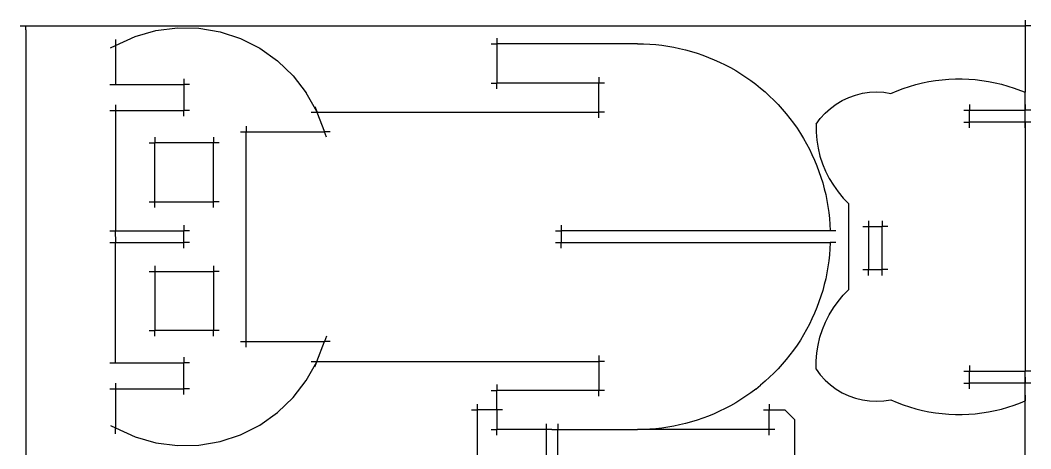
# Model space of a CAD drawing. Extents: x -257 to 31, y -324 to -3.
# Drawn here: x -256.5 to 30.8, y -124.8 to -3 of the extents above; entities that cross this region are included whole.
import ezdxf

# ---------------------------------------------------------------- set-up
doc = ezdxf.new("R2010")
doc.units = 0
doc.layers.get('0').update_dxf_attribs({"linetype": 'CONTINUOUS'})

msp = doc.modelspace()

# ---------------------------------------------------------------- linework, layer by layer
for p, q in [((-256.51, -4.62), (-254.88, -4.62)), ((-254.88, -5.73), (-254.88, -4.62)), ((-254.88, -4.62), (29.14, -4.62)), ((-254.88, -5.73), (-254.88, -151.75)), ((-217.91, -5.92), (-211.83, -5.14)), ((-211.83, -5.14), (-205.7, -5.26)), ((-205.7, -5.26), (-199.66, -6.3)), ((29.14, -2.99), (29.14, -4.62)), ((30.76, -4.62), (29.14, -4.62)), ((29.14, -4.62), (29.14, -23.47)), ((-229.39, -10.14), (-223.81, -7.6)), ((-229.39, -8.51), (-229.39, -10.14)), ((-223.81, -7.6), (-217.91, -5.92)), ((-199.66, -6.3), (-193.84, -8.21)), ((-193.84, -8.21), (-188.36, -10.97)), ((-121.02, -8.07), (-121.02, -9.69)), ((-230.87, -10.81), (-229.39, -10.14)), ((-229.39, -10.14), (-229.39, -21.27)), ((-188.36, -10.97), (-183.35, -14.51)), ((-122.65, -9.69), (-121.02, -9.69)), ((-121.02, -9.69), (-121.02, -20.83)), ((-81.01, -9.69), (-121.02, -9.69)), ((-81.01, -9.69), (-79.29, -9.72)), ((-79.29, -9.72), (-77.57, -9.8)), ((-77.57, -9.8), (-75.85, -9.93)), ((-75.85, -9.93), (-74.14, -10.12)), ((-74.14, -10.12), (-72.44, -10.36)), ((-72.44, -10.36), (-70.74, -10.66)), ((-70.74, -10.66), (-69.06, -11.01)), ((-69.06, -11.01), (-67.38, -11.41)), ((-67.38, -11.41), (-65.72, -11.87)), ((-65.72, -11.87), (-64.08, -12.37)), ((-64.08, -12.37), (-62.45, -12.93)), ((-62.45, -12.93), (-60.84, -13.54)), ((-60.84, -13.54), (-59.25, -14.2)), ((-59.25, -14.2), (-57.68, -14.91)), ((-183.35, -14.51), (-178.93, -18.75)), ((-57.68, -14.91), (-56.13, -15.66)), ((-56.13, -15.66), (-54.61, -16.47)), ((-54.61, -16.47), (-53.12, -17.32)), ((-210.01, -19.65), (-210.01, -21.27)), ((-178.93, -18.75), (-175.18, -23.6)), ((-92.06, -19.2), (-92.06, -20.83)), ((-53.12, -17.32), (-51.65, -18.22)), ((-51.65, -18.22), (-50.21, -19.17)), ((-50.21, -19.17), (-48.8, -20.16)), ((3.68, -20.12), (5.55, -19.89)), ((5.55, -19.89), (7.44, -19.74)), ((7.44, -19.74), (9.33, -19.66)), ((9.33, -19.66), (11.22, -19.65)), ((11.22, -19.65), (13.11, -19.72)), ((13.11, -19.72), (15, -19.86)), ((15, -19.86), (16.88, -20.08)), ((16.88, -20.08), (18.75, -20.37)), ((-231.02, -21.27), (-229.39, -21.27)), ((-229.39, -21.27), (-210.01, -21.27)), ((-208.39, -21.27), (-210.01, -21.27)), ((-210.01, -21.27), (-210.01, -28.62)), ((-122.65, -20.83), (-121.02, -20.83)), ((-121.02, -22.45), (-121.02, -20.83)), ((-92.06, -20.83), (-121.02, -20.83)), ((-90.44, -20.83), (-92.06, -20.83)), ((-92.06, -29.07), (-92.06, -20.83)), ((-48.8, -20.16), (-47.42, -21.19)), ((-47.42, -21.19), (-46.08, -22.27)), ((-46.08, -22.27), (-44.77, -23.38)), ((-7.26, -23.05), (-5.49, -22.38)), ((-5.49, -22.38), (-3.7, -21.78)), ((-3.7, -21.78), (-1.88, -21.26)), ((-1.88, -21.26), (-0.04, -20.81)), ((-0.04, -20.81), (1.81, -20.43)), ((1.81, -20.43), (3.68, -20.12)), ((18.75, -20.37), (20.6, -20.74)), ((20.6, -20.74), (22.44, -21.18)), ((22.44, -21.18), (24.26, -21.69)), ((24.26, -21.69), (26.06, -22.28)), ((26.06, -22.28), (27.84, -22.93)), ((27.84, -22.93), (29.14, -23.47)), ((29.14, -21.85), (29.14, -23.47)), ((-172.19, -28.96), (-175.18, -23.6)), ((-44.77, -23.38), (-43.5, -24.54)), ((-43.5, -24.54), (-42.26, -25.74)), ((-42.26, -25.74), (-41.06, -26.98)), ((-24.56, -26.83), (-22.81, -25.79)), ((-22.81, -25.79), (-20.97, -24.93)), ((-20.97, -24.93), (-19.06, -24.25)), ((-19.06, -24.25), (-17.09, -23.76)), ((-17.09, -23.76), (-15.07, -23.47)), ((-15.07, -23.47), (-13.04, -23.37)), ((-13.04, -23.37), (-11.02, -23.48)), ((-11.02, -23.48), (-9.01, -23.79)), ((-9.01, -23.79), (-7.26, -23.05)), ((29.14, -28.56), (29.14, -23.47)), ((29.14, -25.1), (29.14, -23.47)), ((-231.02, -28.62), (-229.39, -28.62)), ((-229.39, -27), (-229.39, -28.62)), ((-229.39, -28.62), (-229.39, -62.82)), ((-229.39, -28.62), (-210.01, -28.62)), ((-210.01, -30.25), (-210.01, -28.62)), ((-208.39, -28.62), (-210.01, -28.62)), ((-172.72, -27.55), (-172.19, -28.96)), ((-41.06, -26.98), (-39.91, -28.25)), ((-39.91, -28.25), (-38.79, -29.56)), ((-27.7, -29.4), (-26.19, -28.04)), ((-26.19, -28.04), (-24.56, -26.83)), ((11.7, -28.56), (13.32, -28.56)), ((13.32, -26.93), (13.32, -28.56)), ((13.32, -28.56), (29.14, -28.56)), ((13.32, -31.96), (13.32, -28.56)), ((29.14, -26.93), (29.14, -28.56)), ((30.76, -28.56), (29.14, -28.56)), ((29.14, -30.18), (29.14, -28.56)), ((29.14, -31.96), (29.14, -28.56)), ((-173.77, -29.07), (-172.15, -29.07)), ((-172.19, -28.96), (-172.15, -29.07)), ((-172.15, -29.07), (-170.03, -34.69)), ((-172.15, -29.07), (-92.06, -29.07)), ((-92.06, -30.69), (-92.06, -29.07)), ((-90.44, -29.07), (-92.06, -29.07)), ((-38.79, -29.56), (-37.71, -30.9)), ((-37.71, -30.9), (-36.68, -32.28)), ((-30.28, -32.53), (-29.07, -30.9)), ((-29.07, -30.9), (-27.7, -29.4)), ((-192.3, -33.07), (-192.3, -34.69)), ((-36.68, -32.28), (-35.69, -33.69)), ((-35.69, -33.69), (-34.74, -35.13)), ((-30.28, -32.53), (-30.26, -34.82)), ((11.7, -31.96), (13.32, -31.96)), ((29.14, -31.96), (13.32, -31.96)), ((13.32, -33.58), (13.32, -31.96)), ((30.76, -31.96), (29.14, -31.96)), ((29.14, -31.96), (29.14, -102.74)), ((29.14, -33.58), (29.14, -31.96)), ((-218.26, -36.24), (-218.26, -37.87)), ((-201.55, -36.24), (-201.55, -37.87)), ((-193.93, -34.69), (-192.3, -34.69)), ((-192.3, -34.69), (-170.03, -34.69)), ((-192.3, -94.28), (-192.3, -34.69)), ((-168.4, -34.69), (-170.03, -34.69)), ((-169.46, -36.22), (-170.03, -34.69)), ((-34.74, -35.13), (-33.84, -36.59)), ((-33.84, -36.59), (-32.99, -38.09)), ((-30.26, -34.82), (-30.07, -37.1)), ((-30.07, -37.1), (-29.7, -39.37)), ((-219.88, -37.87), (-218.26, -37.87)), ((-201.55, -37.87), (-218.26, -37.87)), ((-218.26, -54.58), (-218.26, -37.87)), ((-199.92, -37.87), (-201.55, -37.87)), ((-201.55, -54.58), (-201.55, -37.87)), ((-32.99, -38.09), (-32.18, -39.61)), ((-32.18, -39.61), (-31.43, -41.16)), ((-29.7, -39.37), (-29.16, -41.59)), ((-31.43, -41.16), (-30.72, -42.73)), ((-30.72, -42.73), (-30.06, -44.32)), ((-29.16, -41.59), (-28.45, -43.77)), ((-30.06, -44.32), (-29.45, -45.93)), ((-29.45, -45.93), (-28.89, -47.56)), ((-28.45, -43.77), (-27.57, -45.89)), ((-27.57, -45.89), (-26.54, -47.94)), ((-28.89, -47.56), (-28.39, -49.2)), ((-26.54, -47.94), (-25.36, -49.9)), ((-28.39, -49.2), (-27.93, -50.86)), ((-27.93, -50.86), (-27.53, -52.54)), ((-25.36, -49.9), (-24.03, -51.77)), ((-219.88, -54.58), (-218.26, -54.58)), ((-218.26, -54.58), (-201.55, -54.58)), ((-218.26, -56.2), (-218.26, -54.58)), ((-201.55, -56.2), (-201.55, -54.58)), ((-199.92, -54.58), (-201.55, -54.58)), ((-27.53, -52.54), (-27.18, -54.22)), ((-27.18, -54.22), (-26.89, -55.92)), ((-24.03, -51.77), (-22.56, -53.53)), ((-22.56, -53.53), (-20.96, -55.17)), ((-26.89, -55.92), (-26.64, -57.62)), ((-20.96, -79.47), (-20.96, -55.17)), ((-26.64, -57.62), (-26.46, -59.33)), ((-26.46, -59.33), (-26.32, -61.05)), ((-15.39, -59.98), (-15.39, -61.6)), ((-11.49, -59.98), (-11.49, -61.6)), ((-231.02, -62.82), (-229.39, -62.82)), ((-229.39, -64.44), (-229.39, -62.82)), ((-229.39, -62.82), (-210.01, -62.82)), ((-210.01, -61.19), (-210.01, -62.82)), ((-210.01, -66.16), (-210.01, -62.82)), ((-208.39, -62.82), (-210.01, -62.82)), ((-104.33, -62.82), (-102.71, -62.82)), ((-102.71, -61.19), (-102.71, -62.82)), ((-102.71, -62.82), (-102.71, -66.16)), ((-26.24, -62.82), (-102.71, -62.82)), ((-26.32, -61.05), (-26.24, -62.77)), ((-26.24, -62.77), (-26.24, -62.82)), ((-24.61, -62.82), (-26.24, -62.82)), ((-17.01, -61.6), (-15.39, -61.6)), ((-15.39, -61.6), (-11.49, -61.6)), ((-15.39, -61.6), (-15.39, -73.85)), ((-9.87, -61.6), (-11.49, -61.6)), ((-11.49, -73.85), (-11.49, -61.6)), ((-229.39, -64.53), (-229.39, -66.16)), ((-231.02, -66.16), (-229.39, -66.16)), ((-229.39, -66.16), (-210.01, -66.16)), ((-229.39, -100.35), (-229.39, -66.16)), ((-208.39, -66.16), (-210.01, -66.16)), ((-210.01, -67.78), (-210.01, -66.16)), ((-104.33, -66.16), (-102.71, -66.16)), ((-102.71, -66.16), (-26.24, -66.16)), ((-102.71, -67.78), (-102.71, -66.16)), ((-26.32, -67.93), (-26.46, -69.65)), ((-26.24, -66.21), (-26.32, -67.93)), ((-24.61, -66.16), (-26.24, -66.16)), ((-26.24, -66.16), (-26.24, -66.21)), ((-26.64, -71.36), (-26.89, -73.06)), ((-26.46, -69.65), (-26.64, -71.36)), ((-219.88, -74.4), (-218.26, -74.4)), ((-218.26, -72.78), (-218.26, -74.4)), ((-218.26, -74.4), (-218.26, -91.11)), ((-218.26, -74.4), (-201.55, -74.4)), ((-201.55, -72.78), (-201.55, -74.4)), ((-201.55, -74.4), (-201.55, -91.11)), ((-199.92, -74.4), (-201.55, -74.4)), ((-26.89, -73.06), (-27.18, -74.76)), ((-17.01, -73.85), (-15.39, -73.85)), ((-15.39, -73.85), (-11.49, -73.85)), ((-15.39, -75.48), (-15.39, -73.85)), ((-9.87, -73.85), (-11.49, -73.85)), ((-11.49, -75.48), (-11.49, -73.85)), ((-27.53, -76.44), (-27.93, -78.12)), ((-27.18, -74.76), (-27.53, -76.44)), ((-28.39, -79.78), (-28.89, -81.42)), ((-27.93, -78.12), (-28.39, -79.78)), ((-22.56, -81.11), (-20.96, -79.47)), ((-29.45, -83.05), (-30.06, -84.66)), ((-28.89, -81.42), (-29.45, -83.05)), ((-25.36, -84.74), (-24.03, -82.87)), ((-24.03, -82.87), (-22.56, -81.11)), ((-30.06, -84.66), (-30.72, -86.25)), ((-26.54, -86.7), (-25.36, -84.74)), ((-31.43, -87.82), (-32.18, -89.37)), ((-30.72, -86.25), (-31.43, -87.82)), ((-28.45, -90.87), (-27.57, -88.75)), ((-27.57, -88.75), (-26.54, -86.7)), ((-219.88, -91.11), (-218.26, -91.11)), ((-201.55, -91.11), (-218.26, -91.11)), ((-218.26, -92.73), (-218.26, -91.11)), ((-199.92, -91.11), (-201.55, -91.11)), ((-201.55, -92.73), (-201.55, -91.11)), ((-32.99, -90.89), (-33.84, -92.38)), ((-32.18, -89.37), (-32.99, -90.89)), ((-29.16, -93.04), (-28.45, -90.87)), ((-193.93, -94.28), (-192.3, -94.28)), ((-192.3, -95.91), (-192.3, -94.28)), ((-192.3, -94.28), (-170.03, -94.28)), ((-172.15, -99.91), (-170.03, -94.28)), ((-169.46, -92.76), (-170.03, -94.28)), ((-168.4, -94.28), (-170.03, -94.28)), ((-34.74, -93.85), (-35.69, -95.29)), ((-33.84, -92.38), (-34.74, -93.85)), ((-29.7, -95.27), (-29.16, -93.04)), ((-36.68, -96.7), (-37.71, -98.08)), ((-35.69, -95.29), (-36.68, -96.7)), ((-30.26, -99.82), (-30.07, -97.53)), ((-30.07, -97.53), (-29.7, -95.27)), ((-231.02, -100.35), (-229.39, -100.35)), ((-229.39, -100.35), (-210.01, -100.35)), ((-210.01, -98.73), (-210.01, -100.35)), ((-210.01, -107.7), (-210.01, -100.35)), ((-208.39, -100.35), (-210.01, -100.35)), ((-175.18, -105.37), (-172.19, -100.02)), ((-173.77, -99.91), (-172.15, -99.91)), ((-172.72, -101.43), (-172.19, -100.02)), ((-172.19, -100.02), (-172.15, -99.91)), ((-172.15, -99.91), (-92.06, -99.91)), ((-92.06, -98.28), (-92.06, -99.91)), ((-92.06, -99.91), (-92.06, -108.15)), ((-90.44, -99.91), (-92.06, -99.91)), ((-38.79, -99.42), (-39.91, -100.73)), ((-37.71, -98.08), (-38.79, -99.42)), ((-30.28, -102.11), (-30.26, -99.82)), ((-42.26, -103.24), (-43.5, -104.44)), ((-41.06, -102), (-42.26, -103.24)), ((-39.91, -100.73), (-41.06, -102)), ((-30.28, -102.11), (-29.07, -103.74)), ((11.7, -102.74), (13.32, -102.74)), ((13.32, -101.11), (13.32, -102.74)), ((13.32, -106.08), (13.32, -102.74)), ((13.32, -102.74), (29.14, -102.74)), ((29.14, -101.11), (29.14, -102.74)), ((30.76, -102.74), (29.14, -102.74)), ((29.14, -104.36), (29.14, -102.74)), ((29.14, -106.08), (29.14, -102.74)), ((-229.39, -106.08), (-229.39, -107.7)), ((-178.93, -110.23), (-175.18, -105.37)), ((-44.77, -105.59), (-46.08, -106.71)), ((-43.5, -104.44), (-44.77, -105.59)), ((-29.07, -103.74), (-27.7, -105.24)), ((-27.7, -105.24), (-26.19, -106.6)), ((11.7, -106.08), (13.32, -106.08)), ((13.32, -107.7), (13.32, -106.08)), ((29.14, -106.08), (13.32, -106.08)), ((29.14, -104.45), (29.14, -106.08)), ((30.76, -106.08), (29.14, -106.08)), ((29.14, -111.17), (29.14, -106.08)), ((29.14, -107.7), (29.14, -106.08)), ((-231.02, -107.7), (-229.39, -107.7)), ((-229.39, -107.7), (-229.39, -118.84)), ((-229.39, -107.7), (-210.01, -107.7)), ((-208.39, -107.7), (-210.01, -107.7)), ((-210.01, -109.33), (-210.01, -107.7)), ((-122.65, -108.15), (-121.02, -108.15)), ((-121.02, -106.53), (-121.02, -108.15)), ((-92.06, -108.15), (-121.02, -108.15)), ((-121.02, -113.72), (-121.02, -108.15)), ((-90.44, -108.15), (-92.06, -108.15)), ((-92.06, -109.77), (-92.06, -108.15)), ((-48.8, -108.82), (-50.21, -109.81)), ((-47.42, -107.79), (-48.8, -108.82)), ((-47.42, -107.79), (-46.08, -106.71)), ((-26.19, -106.6), (-24.56, -107.81)), ((-24.56, -107.81), (-22.81, -108.85)), ((-22.81, -108.85), (-20.97, -109.71)), ((-183.35, -114.47), (-178.93, -110.23)), ((-53.12, -111.66), (-54.61, -112.51)), ((-51.65, -110.76), (-53.12, -111.66)), ((-50.21, -109.81), (-51.65, -110.76)), ((-20.97, -109.71), (-19.06, -110.39)), ((-19.06, -110.39), (-17.09, -110.88)), ((-17.09, -110.88), (-15.07, -111.17)), ((-15.07, -111.17), (-13.04, -111.26)), ((-13.04, -111.26), (-11.02, -111.16)), ((-11.02, -111.16), (-9.01, -110.85)), ((-9.01, -110.85), (-7.26, -111.59)), ((-7.26, -111.59), (-5.49, -112.26)), ((26.06, -112.36), (27.84, -111.71)), ((27.84, -111.71), (29.14, -111.17)), ((29.14, -109.54), (29.14, -111.17)), ((29.14, -112.79), (29.14, -111.17)), ((29.14, -322.05), (29.14, -111.17)), ((-188.36, -118.01), (-183.35, -114.47)), ((-128.22, -113.72), (-126.59, -113.72)), ((-126.59, -112.1), (-126.59, -113.72)), ((-121.02, -113.72), (-126.59, -113.72)), ((-126.59, -113.72), (-126.59, -139.01)), ((-119.4, -113.72), (-121.02, -113.72)), ((-121.02, -113.72), (-121.02, -119.29)), ((-59.25, -114.78), (-60.84, -115.44)), ((-57.68, -114.07), (-59.25, -114.78)), ((-56.13, -113.32), (-57.68, -114.07)), ((-54.61, -112.51), (-56.13, -113.32)), ((-45.24, -113.7), (-43.61, -113.7)), ((-43.61, -112.07), (-43.61, -113.7)), ((-43.61, -113.7), (-39.16, -113.7)), ((-43.61, -119.27), (-43.61, -113.7)), ((-39.16, -113.7), (-36.37, -116.48)), ((-5.49, -112.26), (-3.7, -112.85)), ((-3.7, -112.85), (-1.88, -113.38)), ((-1.88, -113.38), (-0.04, -113.83)), ((-0.04, -113.83), (1.81, -114.21)), ((1.81, -114.21), (3.68, -114.51)), ((3.68, -114.51), (5.55, -114.75)), ((5.55, -114.75), (7.44, -114.9)), ((7.44, -114.9), (9.33, -114.98)), ((13.11, -114.92), (15, -114.78)), ((15, -114.78), (16.88, -114.56)), ((16.88, -114.56), (18.75, -114.27)), ((18.75, -114.27), (20.6, -113.9)), ((20.6, -113.9), (22.44, -113.46)), ((22.44, -113.46), (24.26, -112.95)), ((24.26, -112.95), (26.06, -112.36)), ((-106.99, -117.66), (-106.99, -119.28)), ((-103.65, -117.66), (-103.65, -119.28)), ((-67.38, -117.57), (-69.06, -117.97)), ((-65.72, -117.11), (-67.38, -117.57)), ((-64.08, -116.61), (-65.72, -117.11)), ((-62.45, -116.05), (-64.08, -116.61)), ((-60.84, -115.44), (-62.45, -116.05)), ((-36.37, -116.48), (-36.37, -137.42)), ((9.33, -114.98), (11.22, -114.99)), ((11.22, -114.99), (13.11, -114.92)), ((-230.87, -118.17), (-229.39, -118.84)), ((-229.39, -118.84), (-223.81, -121.38)), ((-229.39, -120.47), (-229.39, -118.84)), ((-193.84, -120.77), (-188.36, -118.01)), ((-122.65, -119.29), (-121.02, -119.29)), ((-106.99, -119.28), (-121.02, -119.29)), ((-121.02, -120.91), (-121.02, -119.29)), ((-105.36, -119.28), (-106.99, -119.28)), ((-106.99, -119.28), (-106.98, -137.44)), ((-105.36, -119.28), (-105.27, -119.28)), ((-105.27, -119.28), (-103.65, -119.28)), ((-103.64, -137.44), (-103.65, -119.28)), ((-103.65, -119.28), (-81.01, -119.29)), ((-79.29, -119.26), (-81.01, -119.29)), ((-77.57, -119.18), (-79.29, -119.26)), ((-43.61, -119.27), (-79.29, -119.26)), ((-75.85, -119.04), (-77.57, -119.18)), ((-74.14, -118.86), (-75.85, -119.04)), ((-72.44, -118.61), (-74.14, -118.86)), ((-70.74, -118.32), (-72.44, -118.61)), ((-69.06, -117.97), (-70.74, -118.32)), ((-43.61, -120.89), (-43.61, -119.27)), ((-41.99, -119.27), (-43.61, -119.27)), ((-223.81, -121.38), (-217.91, -123.05)), ((-217.91, -123.05), (-211.83, -123.84)), ((-205.7, -123.71), (-199.66, -122.68)), ((-199.66, -122.68), (-193.84, -120.77)), ((-211.83, -123.84), (-205.7, -123.71))]:
    msp.add_line(p, q)

doc.saveas('drawing.dxf')
